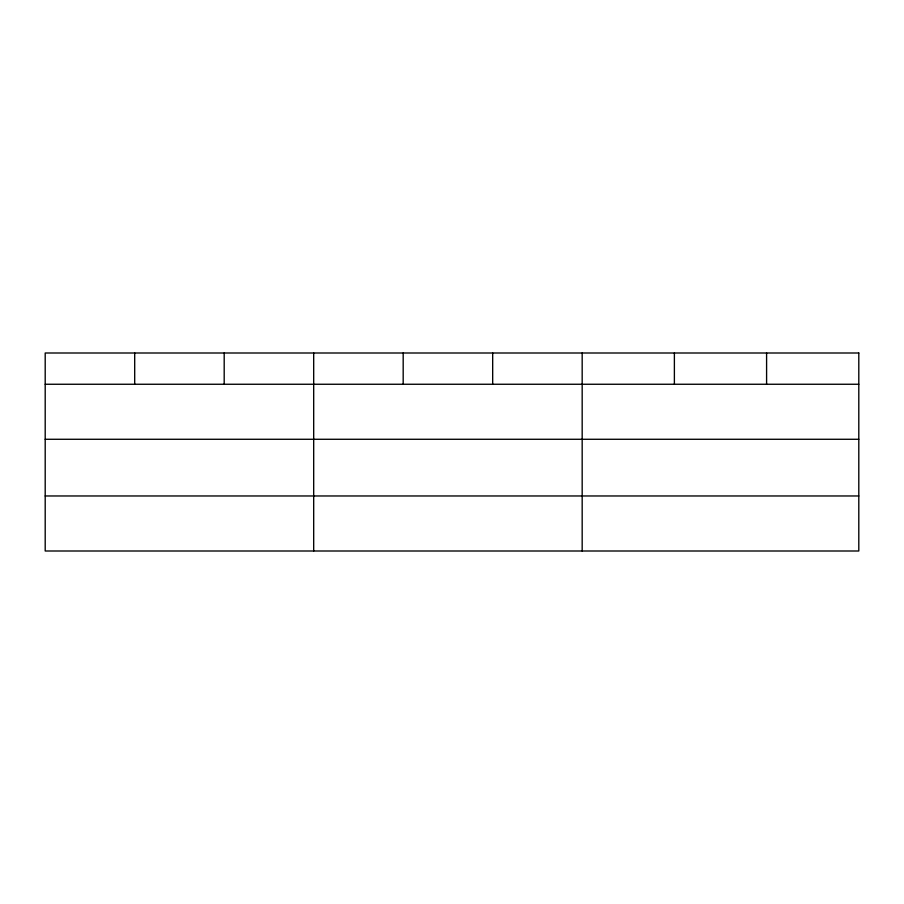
<?xml version="1.0" encoding="UTF-8"?>
<svg xmlns="http://www.w3.org/2000/svg" width="904" height="904" viewBox="0 0 904 904"><rect width="100%" height="100%" fill="white"/><g stroke="black" fill="none" stroke-linecap="round" stroke-linejoin="round"><path stroke-width="1.36" d="M45.2 384.256L858.8 384.256M45.2 439.276L858.8 439.276M45.2 495.968L858.8 495.968M766.592 353.001L766.592 384.256M674.384 353.001L674.384 384.256M582.176 353.001L582.176 550.999M492.68 353.001L492.68 384.256M403.184 353.001L403.184 384.256M313.688 353.001L313.688 550.999M224.192 353.001L224.192 384.256M134.696 353.001L134.696 384.256M858.8 353.001L45.2 353.001L45.2 550.999L858.8 550.999L858.8 353.001"/></g></svg>
